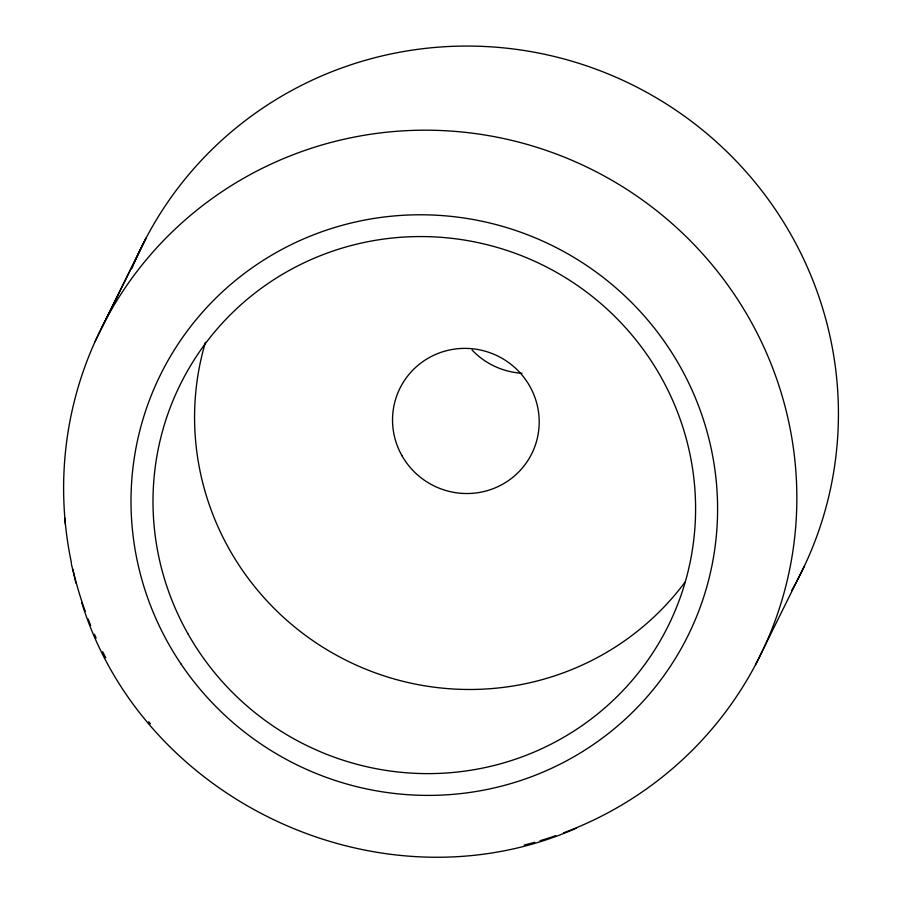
<?xml version="1.0" encoding="UTF-8"?>
<svg xmlns="http://www.w3.org/2000/svg" width="902" height="902" viewBox="0 0 902 902"><rect width="100%" height="100%" fill="white"/><g stroke="black" fill="none" stroke-linecap="round" stroke-linejoin="round"><path stroke-width="1.35" d="M94.969 341.79L146.079 238.094L101.43 328.204M755.594 664.627L804.302 566.231M576.006 828.352C383.395 913.106 143.97 803.569 81.71 602.626M71.326 563.716L75.915 583.098M64.865 518.21L65.372 524.378M685.261 581.824A272.19 267.635 26.3 0 1 346.323 660.399A272.19 267.635 26.3 0 1 205.419 342.32M522.066 373.236A73.569 72.329 26.3 0 1 472.073 350.01M131.816 268.661A367.824 361.668 26.3 0 1 630.419 83.909A367.824 361.668 26.3 0 1 791.55 590.72M71.405 562.701A367.824 361.668 26.3 0 1 335.409 141.31A367.824 361.668 26.3 0 1 778.618 384.68A367.824 361.668 26.3 0 1 563.446 832.884M555.7 835.669A367.824 361.668 26.3 0 1 540.05 840.72M534.785 842.242A367.824 361.668 26.3 0 1 524.175 845.05M150.431 723.81A367.824 361.668 26.3 0 1 148.65 721.701M105.816 657.795A367.824 361.668 26.3 0 1 102.67 651.684M96.142 638.064A367.824 361.668 26.3 0 1 94.462 634.309M90.707 625.469A367.824 361.668 26.3 0 1 88.171 619.088M85.284 611.387A367.824 361.668 26.3 0 1 72.882 569.376M188.056 633.982A272.19 267.635 26.3 0 0 657.941 644.659A272.19 267.635 26.3 0 0 426.883 236.628A272.19 267.635 26.3 0 0 188.056 633.982M402.021 455.792A73.569 72.329 26.3 0 0 529.023 458.678A73.569 72.329 26.3 0 0 466.571 348.397A73.569 72.329 26.3 0 0 402.021 455.792M180.964 663.917A294.255 289.328 26.3 0 0 687.764 636.124A294.255 289.328 26.3 0 0 404.152 215.228A294.255 289.328 26.3 0 0 180.964 663.917"/></g></svg>
